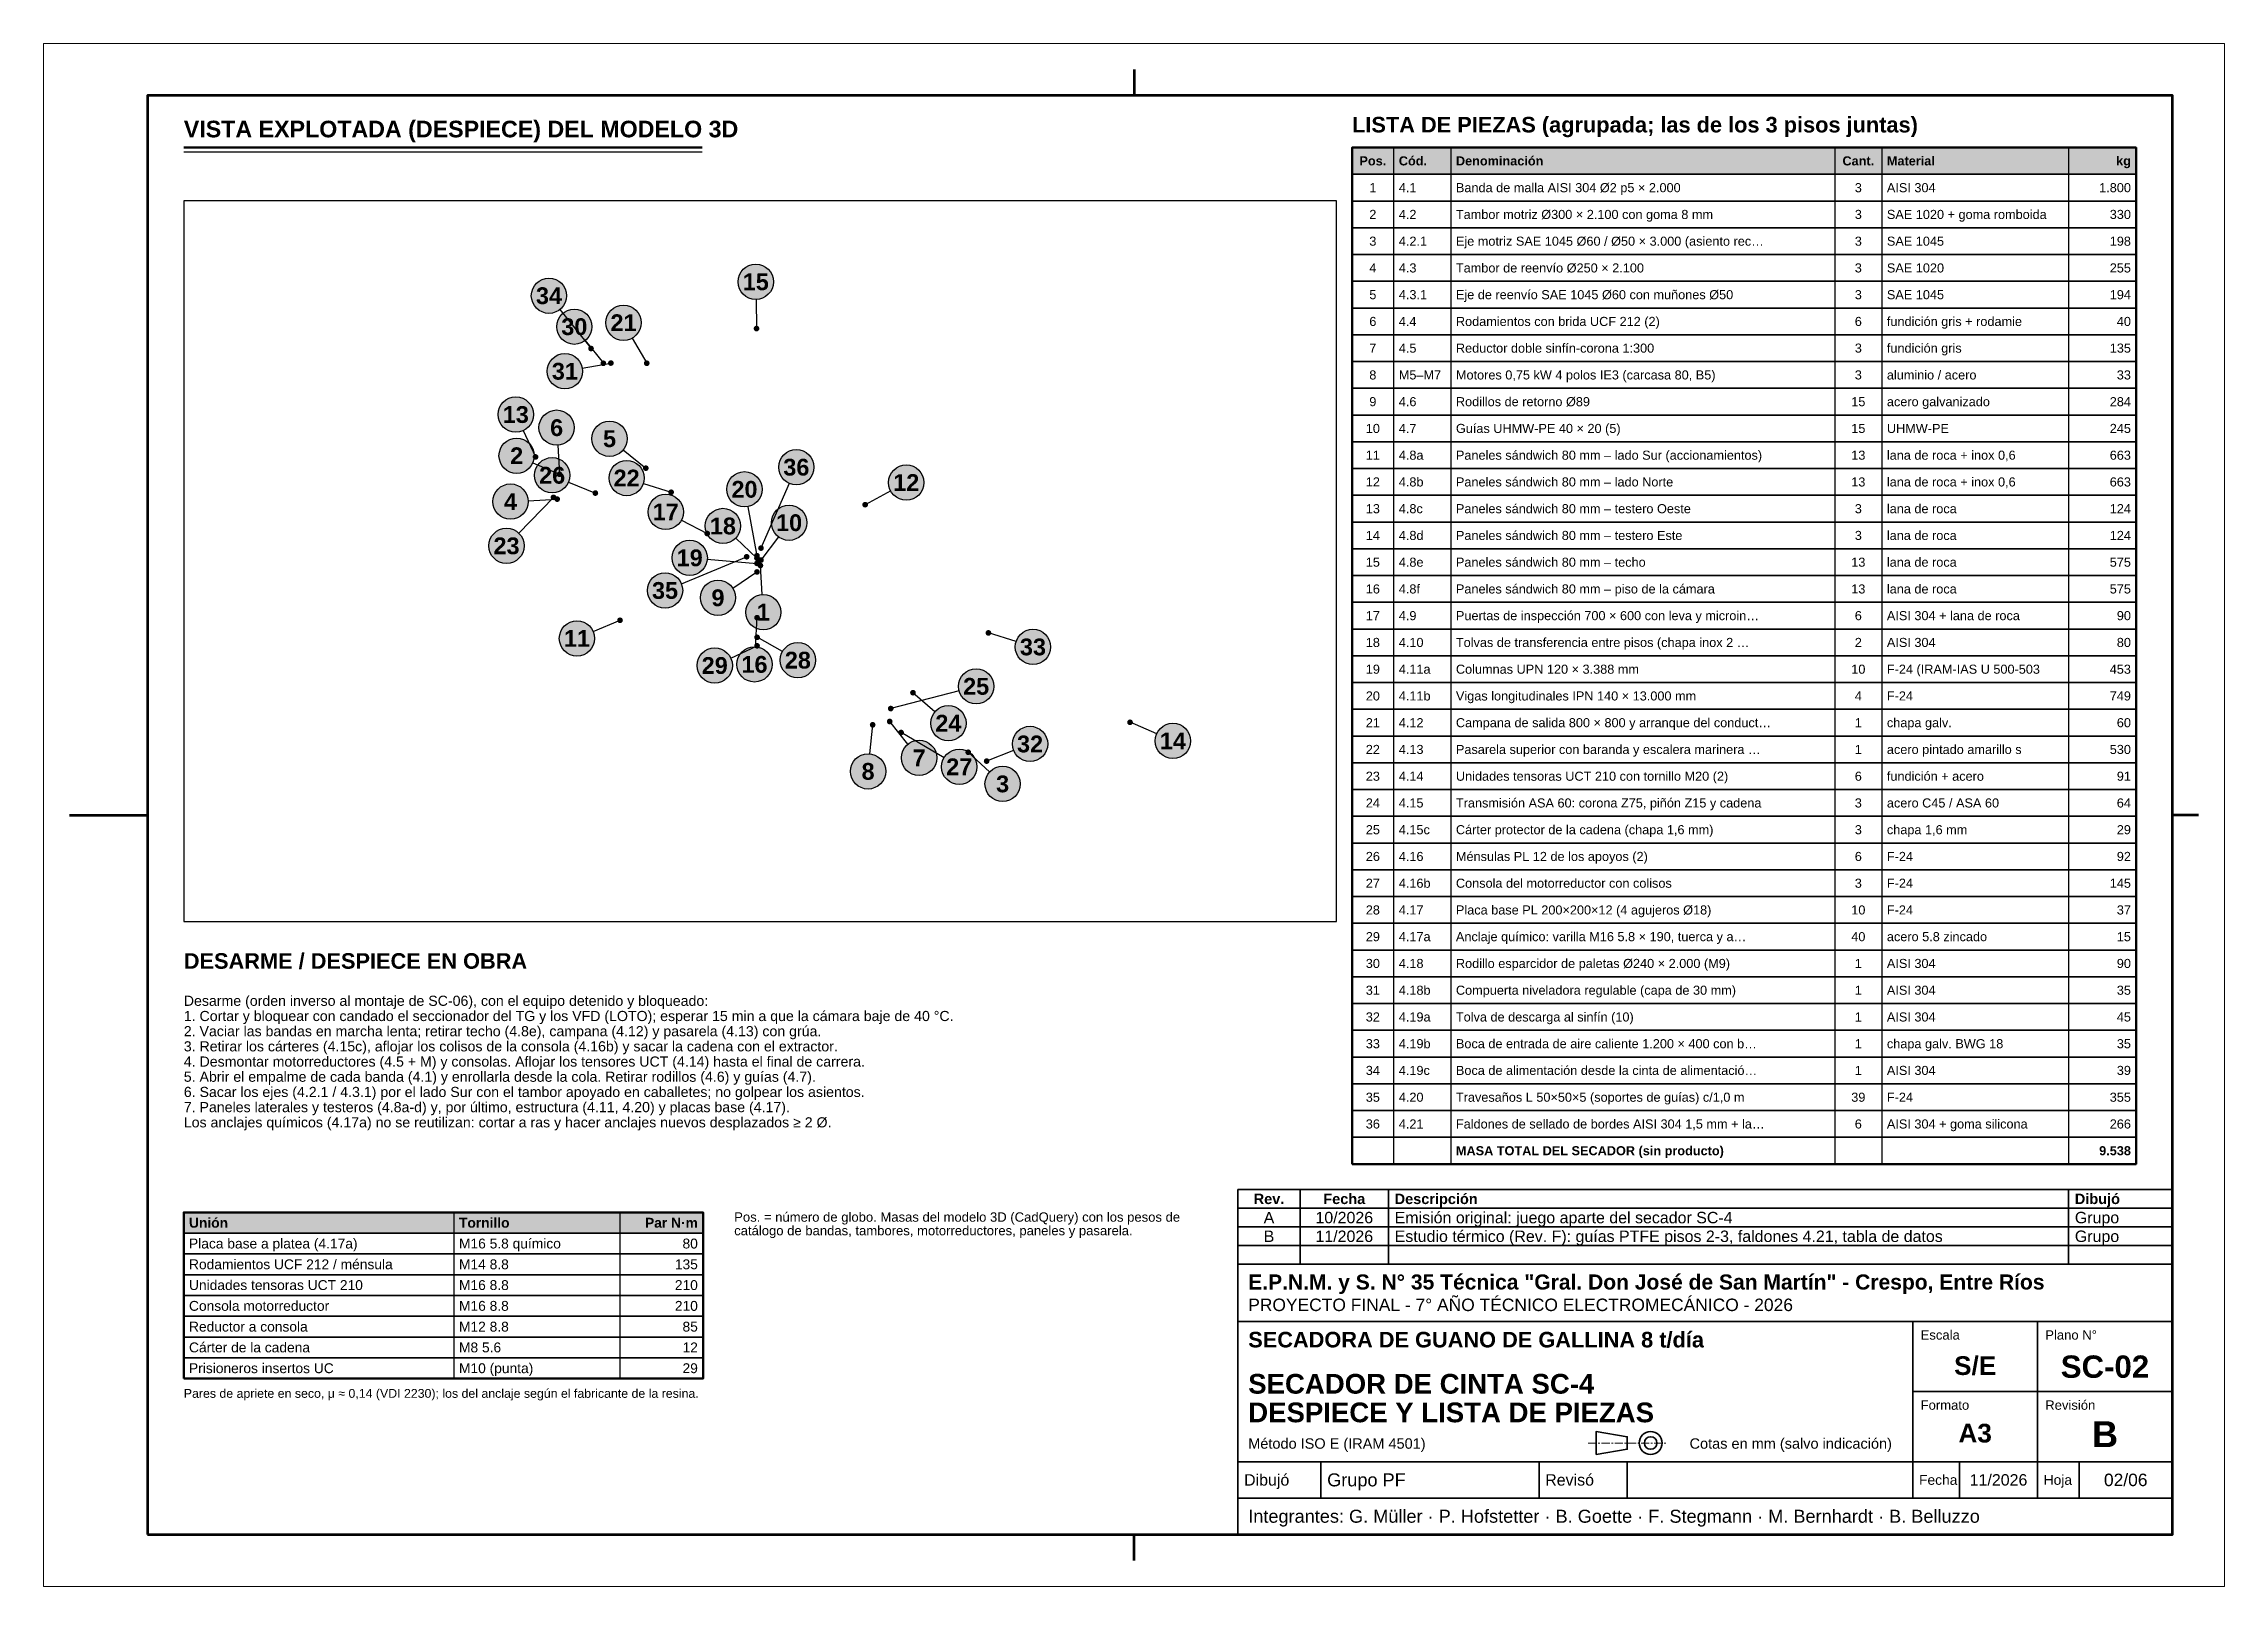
# Model space of a CAD drawing. Header units: millimetres. Extents: x 0 to 420, y 0 to 297.
import ezdxf
from ezdxf.enums import TextEntityAlignment as Align

# ---------------------------------------------------------------- set-up
doc = ezdxf.new("R2010")
doc.units = ezdxf.units.MM
doc.header["$LTSCALE"] = 0.5
doc.linetypes.add('CENTER', pattern=[5.08, 3.175, -0.635, 0.635, -0.635])
for name, color, linetype, lineweight in [('AUXILIAR', 9, 'CONTINUOUS', 13), ('CONTORNO', 7, 'CONTINUOUS', 50), ('COTAS', 7, 'CONTINUOUS', 25), ('EJES', 1, 'CENTER', 18), ('FINO', 7, 'CONTINUOUS', 25), ('HOJA', 8, 'CONTINUOUS', 13), ('RECUADRO', 7, 'CONTINUOUS', 70), ('RELLENO', 9, 'CONTINUOUS', 13), ('ROTULO', 7, 'CONTINUOUS', 35), ('TEXTO', 7, 'CONTINUOUS', 25)]:
    doc.layers.add(name, color=color, linetype=linetype, lineweight=lineweight)
doc.styles.add('NEGRITA', font='arialbd.ttf')
doc.styles.get("Standard").update_dxf_attribs({"font": 'arial.ttf'})
picture_1 = doc.add_image_def('image1.png', size_in_pixel=(2000, 1250))

msp = doc.modelspace()

# ---------------------------------------------------------------- hatches: boundary and pattern name
at = {"layer": 'COTAS'}
h = msp.add_hatch(color=7, dxfattribs=at)
edge = h.paths.add_edge_path()
edge.add_arc((137.3, 242.15), 0.55, 0, 360)
h = msp.add_hatch(color=7, dxfattribs=at)
edge = h.paths.add_edge_path()
edge.add_arc((105.43, 238.3), 0.55, 0, 360)
h = msp.add_hatch(color=7, dxfattribs=at)
edge = h.paths.add_edge_path()
edge.add_arc((107.8, 235.46), 0.55, 0, 360)
h = msp.add_hatch(color=7, dxfattribs=at)
edge = h.paths.add_edge_path()
edge.add_arc((109.25, 235.5), 0.55, 0, 360)
h = msp.add_hatch(color=7, dxfattribs=at)
edge = h.paths.add_edge_path()
edge.add_arc((116.16, 235.47), 0.55, 0, 360)
h = msp.add_hatch(color=7, dxfattribs=at)
edge = h.paths.add_edge_path()
edge.add_arc((94.74, 217.44), 0.55, 0, 360)
h = msp.add_hatch(color=7, dxfattribs=at)
edge = h.paths.add_edge_path()
edge.add_arc((99.36, 214.09), 0.55, 0, 360)
h = msp.add_hatch(color=7, dxfattribs=at)
edge = h.paths.add_edge_path()
edge.add_arc((99.36, 214.09), 0.55, 0, 360)
h = msp.add_hatch(color=7, dxfattribs=at)
edge = h.paths.add_edge_path()
edge.add_arc((115.98, 215.27), 0.55, 0, 360)
h = msp.add_hatch(color=7, dxfattribs=at)
edge = h.paths.add_edge_path()
edge.add_arc((98.2, 209.65), 0.55, 0, 360)
h = msp.add_hatch(color=7, dxfattribs=at)
edge = h.paths.add_edge_path()
edge.add_arc((106.26, 210.47), 0.55, 0, 360)
h = msp.add_hatch(color=7, dxfattribs=at)
edge = h.paths.add_edge_path()
edge.add_arc((120.86, 210.63), 0.55, 0, 360)
h = msp.add_hatch(color=7, dxfattribs=at)
edge = h.paths.add_edge_path()
edge.add_arc((98.91, 209.31), 0.55, 0, 360)
h = msp.add_hatch(color=7, dxfattribs=at)
edge = h.paths.add_edge_path()
edge.add_arc((158.22, 208.24), 0.55, 0, 360)
h = msp.add_hatch(color=7, dxfattribs=at)
edge = h.paths.add_edge_path()
edge.add_arc((127.8, 202.69), 0.55, 0, 360)
h = msp.add_hatch(color=7, dxfattribs=at)
edge = h.paths.add_edge_path()
edge.add_arc((135.4, 198.21), 0.55, 0, 360)
h = msp.add_hatch(color=7, dxfattribs=at)
edge = h.paths.add_edge_path()
edge.add_arc((137.38, 198.42), 0.55, 0, 360)
h = msp.add_hatch(color=7, dxfattribs=at)
edge = h.paths.add_edge_path()
edge.add_arc((137.38, 197.96), 0.55, 0, 360)
h = msp.add_hatch(color=7, dxfattribs=at)
edge = h.paths.add_edge_path()
edge.add_arc((137.38, 196.94), 0.55, 0, 360)
h = msp.add_hatch(color=7, dxfattribs=at)
edge = h.paths.add_edge_path()
edge.add_arc((138.16, 199.88), 0.55, 0, 360)
h = msp.add_hatch(color=7, dxfattribs=at)
edge = h.paths.add_edge_path()
edge.add_arc((138.16, 197.58), 0.55, 0, 360)
h = msp.add_hatch(color=7, dxfattribs=at)
edge = h.paths.add_edge_path()
edge.add_arc((137.39, 195.29), 0.55, 0, 360)
h = msp.add_hatch(color=7, dxfattribs=at)
edge = h.paths.add_edge_path()
edge.add_arc((138.05, 196.53), 0.55, 0, 360)
h = msp.add_hatch(color=7, dxfattribs=at)
edge = h.paths.add_edge_path()
edge.add_arc((111.01, 185.99), 0.55, 0, 360)
h = msp.add_hatch(color=7, dxfattribs=at)
edge = h.paths.add_edge_path()
edge.add_arc((137.4, 186.49), 0.55, 0, 360)
h = msp.add_hatch(color=7, dxfattribs=at)
edge = h.paths.add_edge_path()
edge.add_arc((137.41, 182.71), 0.55, 0, 360)
h = msp.add_hatch(color=7, dxfattribs=at)
edge = h.paths.add_edge_path()
edge.add_arc((137.41, 181.07), 0.55, 0, 360)
h = msp.add_hatch(color=7, dxfattribs=at)
edge = h.paths.add_edge_path()
edge.add_arc((181.96, 183.56), 0.55, 0, 360)
h = msp.add_hatch(color=7, dxfattribs=at)
edge = h.paths.add_edge_path()
edge.add_arc((167.43, 172.04), 0.55, 0, 360)
h = msp.add_hatch(color=7, dxfattribs=at)
edge = h.paths.add_edge_path()
edge.add_arc((163.15, 168.99), 0.55, 0, 360)
h = msp.add_hatch(color=7, dxfattribs=at)
edge = h.paths.add_edge_path()
edge.add_arc((159.67, 165.86), 0.55, 0, 360)
h = msp.add_hatch(color=7, dxfattribs=at)
edge = h.paths.add_edge_path()
edge.add_arc((162.95, 166.5), 0.55, 0, 360)
h = msp.add_hatch(color=7, dxfattribs=at)
edge = h.paths.add_edge_path()
edge.add_arc((165.14, 164.38), 0.55, 0, 360)
h = msp.add_hatch(color=7, dxfattribs=at)
edge = h.paths.add_edge_path()
edge.add_arc((209.24, 166.35), 0.55, 0, 360)
h = msp.add_hatch(color=7, dxfattribs=at)
edge = h.paths.add_edge_path()
edge.add_arc((178.07, 160.58), 0.55, 0, 360)
h = msp.add_hatch(color=7, dxfattribs=at)
edge = h.paths.add_edge_path()
edge.add_arc((181.62, 158.87), 0.55, 0, 360)
at = {"layer": 'RELLENO', "true_color": 0xe2e8ee}
for points in [[(252, 271.85), (403, 271.85), (403, 277), (252, 277)], [(27, 68), (127, 68), (127, 72), (27, 72)]]:
    msp.add_hatch(color=7, dxfattribs=at).paths.add_polyline_path(points)
at = {"layer": 'RELLENO', "true_color": 0xffffff}
h = msp.add_hatch(color=7, dxfattribs=at)
edge = h.paths.add_edge_path()
edge.add_arc((137.16, 251.15), 3.4, 0, 360)
h = msp.add_hatch(color=7, dxfattribs=at)
edge = h.paths.add_edge_path()
edge.add_arc((97.33, 248.47), 3.4, 0, 360)
h = msp.add_hatch(color=7, dxfattribs=at)
edge = h.paths.add_edge_path()
edge.add_arc((102.21, 242.51), 3.4, 0, 360)
h = msp.add_hatch(color=7, dxfattribs=at)
edge = h.paths.add_edge_path()
edge.add_arc((111.68, 243.27), 3.4, 0, 360)
h = msp.add_hatch(color=7, dxfattribs=at)
edge = h.paths.add_edge_path()
edge.add_arc((100.39, 233.93), 3.4, 0, 360)
h = msp.add_hatch(color=7, dxfattribs=at)
edge = h.paths.add_edge_path()
edge.add_arc((90.94, 225.6), 3.4, 0, 360)
h = msp.add_hatch(color=7, dxfattribs=at)
edge = h.paths.add_edge_path()
edge.add_arc((98.8, 223.07), 3.4, 0, 360)
h = msp.add_hatch(color=7, dxfattribs=at)
edge = h.paths.add_edge_path()
edge.add_arc((108.99, 220.94), 3.4, 0, 360)
h = msp.add_hatch(color=7, dxfattribs=at)
edge = h.paths.add_edge_path()
edge.add_arc((91.1, 217.66), 3.4, 0, 360)
h = msp.add_hatch(color=7, dxfattribs=at)
edge = h.paths.add_edge_path()
edge.add_arc((144.97, 215.46), 3.4, 0, 360)
h = msp.add_hatch(color=7, dxfattribs=at)
edge = h.paths.add_edge_path()
edge.add_arc((97.94, 213.9), 3.4, 0, 360)
h = msp.add_hatch(color=7, dxfattribs=at)
edge = h.paths.add_edge_path()
edge.add_arc((112.29, 213.37), 3.4, 0, 360)
h = msp.add_hatch(color=7, dxfattribs=at)
edge = h.paths.add_edge_path()
edge.add_arc((134.98, 211.2), 3.4, 0, 360)
h = msp.add_hatch(color=7, dxfattribs=at)
edge = h.paths.add_edge_path()
edge.add_arc((166.14, 212.5), 3.4, 0, 360)
h = msp.add_hatch(color=7, dxfattribs=at)
edge = h.paths.add_edge_path()
edge.add_arc((89.92, 208.83), 3.4, 0, 360)
h = msp.add_hatch(color=7, dxfattribs=at)
edge = h.paths.add_edge_path()
edge.add_arc((119.82, 206.85), 3.4, 0, 360)
h = msp.add_hatch(color=7, dxfattribs=at)
edge = h.paths.add_edge_path()
edge.add_arc((130.83, 204.14), 3.4, 0, 360)
h = msp.add_hatch(color=7, dxfattribs=at)
edge = h.paths.add_edge_path()
edge.add_arc((143.57, 204.77), 3.4, 0, 360)
h = msp.add_hatch(color=7, dxfattribs=at)
edge = h.paths.add_edge_path()
edge.add_arc((89.15, 200.32), 3.4, 0, 360)
h = msp.add_hatch(color=7, dxfattribs=at)
edge = h.paths.add_edge_path()
edge.add_arc((124.43, 198.01), 3.4, 0, 360)
h = msp.add_hatch(color=7, dxfattribs=at)
edge = h.paths.add_edge_path()
edge.add_arc((119.68, 191.73), 3.4, 0, 360)
h = msp.add_hatch(color=7, dxfattribs=at)
edge = h.paths.add_edge_path()
edge.add_arc((129.88, 190.32), 3.4, 0, 360)
h = msp.add_hatch(color=7, dxfattribs=at)
edge = h.paths.add_edge_path()
edge.add_arc((138.61, 187.54), 3.4, 0, 360)
h = msp.add_hatch(color=7, dxfattribs=at)
edge = h.paths.add_edge_path()
edge.add_arc((102.72, 182.49), 3.4, 0, 360)
h = msp.add_hatch(color=7, dxfattribs=at)
edge = h.paths.add_edge_path()
edge.add_arc((129.25, 177.28), 3.4, 0, 360)
h = msp.add_hatch(color=7, dxfattribs=at)
edge = h.paths.add_edge_path()
edge.add_arc((136.91, 177.5), 3.4, 0, 360)
h = msp.add_hatch(color=7, dxfattribs=at)
edge = h.paths.add_edge_path()
edge.add_arc((145.26, 178.31), 3.4, 0, 360)
h = msp.add_hatch(color=7, dxfattribs=at)
edge = h.paths.add_edge_path()
edge.add_arc((190.54, 180.86), 3.4, 0, 360)
h = msp.add_hatch(color=7, dxfattribs=at)
edge = h.paths.add_edge_path()
edge.add_arc((179.6, 173.27), 3.4, 0, 360)
h = msp.add_hatch(color=7, dxfattribs=at)
edge = h.paths.add_edge_path()
edge.add_arc((174.25, 166.17), 3.4, 0, 360)
h = msp.add_hatch(color=7, dxfattribs=at)
edge = h.paths.add_edge_path()
edge.add_arc((189.98, 162.18), 3.4, 0, 360)
h = msp.add_hatch(color=7, dxfattribs=at)
edge = h.paths.add_edge_path()
edge.add_arc((217.49, 162.76), 3.4, 0, 360)
h = msp.add_hatch(color=7, dxfattribs=at)
edge = h.paths.add_edge_path()
edge.add_arc((158.79, 156.9), 3.4, 0, 360)
h = msp.add_hatch(color=7, dxfattribs=at)
edge = h.paths.add_edge_path()
edge.add_arc((168.61, 159.5), 3.4, 0, 360)
h = msp.add_hatch(color=7, dxfattribs=at)
edge = h.paths.add_edge_path()
edge.add_arc((176.34, 157.78), 3.4, 0, 360)
h = msp.add_hatch(color=7, dxfattribs=at)
edge = h.paths.add_edge_path()
edge.add_arc((184.7, 154.49), 3.4, 0, 360)

# ---------------------------------------------------------------- linework, layer by layer
at = {"layer": 'CONTORNO'}
msp.add_line((27, 277), (126.84, 277), dxfattribs=at)
for points in [[(252, 81.3), (403, 81.3), (403, 277), (252, 277)], [(27, 40), (127, 40), (127, 72), (27, 72)]]:
    msp.add_lwpolyline(points, close=True, dxfattribs=at)
at = {"layer": 'COTAS'}
for p, q in [((99.45, 245.81), (105.43, 238.3)), ((137.21, 247.75), (137.3, 242.15)), ((104.32, 239.84), (107.8, 235.46)), ((113.37, 240.32), (116.16, 235.47)), ((103.74, 234.53), (109.25, 235.5)), ((92.37, 222.52), (94.74, 217.44)), ((99.01, 219.68), (99.36, 214.09)), ((111.63, 218.8), (115.98, 215.27)), ((94.22, 216.31), (99.36, 214.09)), ((101.09, 212.6), (106.26, 210.47)), ((115.53, 212.33), (120.86, 210.63)), ((143.61, 212.34), (138.16, 199.88)), ((163.15, 210.89), (158.22, 208.24)), ((91.52, 202.76), (98.2, 209.65)), ((93.31, 209.01), (98.91, 209.31)), ((135.61, 207.85), (137.38, 198.42)), ((122.84, 205.28), (127.8, 202.69)), ((133.31, 201.8), (137.38, 197.96)), ((141.52, 202.05), (138.16, 197.58)), ((122.83, 193.02), (135.4, 198.21)), ((127.82, 197.73), (137.38, 196.94)), ((132.72, 192.19), (137.39, 195.29)), ((138.4, 190.94), (138.05, 196.53)), ((105.85, 183.81), (111.01, 185.99)), ((137.09, 180.9), (137.4, 186.49)), ((132.33, 178.71), (137.41, 181.07)), ((142.29, 179.97), (137.41, 182.71)), ((187.3, 181.88), (181.96, 183.56)), ((176.31, 172.41), (163.15, 168.99)), ((171.67, 168.39), (167.43, 172.04)), ((159.12, 160.29), (159.67, 165.86)), ((166.47, 162.14), (162.95, 166.5)), ((173.41, 159.51), (165.14, 164.38)), ((214.38, 164.12), (209.24, 166.35)), ((182.2, 156.79), (178.07, 160.58)), ((186.82, 160.93), (181.62, 158.87))]:
    msp.add_line(p, q, dxfattribs=at)
for centre in [(137.16, 251.15), (97.33, 248.47), (102.21, 242.51), (111.68, 243.27), (100.39, 233.93), (90.94, 225.6), (98.8, 223.07), (108.99, 220.94), (91.1, 217.66), (144.97, 215.46), (97.94, 213.9), (112.29, 213.37), (134.98, 211.2), (166.14, 212.5), (89.92, 208.83), (119.82, 206.85), (130.83, 204.14), (143.57, 204.77), (89.15, 200.32), (124.43, 198.01), (119.68, 191.73), (129.88, 190.32), (138.61, 187.54), (102.72, 182.49), (129.25, 177.28), (136.91, 177.5), (145.26, 178.31), (190.54, 180.86), (179.6, 173.27), (174.25, 166.17), (189.98, 162.18), (217.49, 162.76), (158.79, 156.9), (168.61, 159.5), (176.34, 157.78), (184.7, 154.49)]:
    msp.add_circle(centre, 3.4, dxfattribs=at)
at = {"layer": 'EJES'}
msp.add_line((297.5, 27.6), (312.5, 27.6), dxfattribs=at)
at = {"layer": 'FINO'}
for p, q in [((27, 276.2), (126.84, 276.2)), ((260, 277), (260, 81.3)), ((271, 277), (271, 81.3)), ((345, 277), (345, 81.3)), ((354, 277), (354, 81.3)), ((390, 277), (390, 81.3)), ((79, 72), (79, 40)), ((111, 72), (111, 40))]:
    msp.add_line(p, q, dxfattribs=at)
for points in [[(252, 271.85), (403, 271.85), (403, 277), (252, 277)], [(252, 266.7), (403, 266.7), (403, 271.85), (252, 271.85)], [(27, 128), (249, 128), (249, 266.75), (27, 266.75)], [(252, 261.55), (403, 261.55), (403, 266.7), (252, 266.7)], [(252, 256.4), (403, 256.4), (403, 261.55), (252, 261.55)], [(252, 251.25), (403, 251.25), (403, 256.4), (252, 256.4)], [(252, 246.1), (403, 246.1), (403, 251.25), (252, 251.25)], [(252, 240.95), (403, 240.95), (403, 246.1), (252, 246.1)], [(252, 235.8), (403, 235.8), (403, 240.95), (252, 240.95)], [(252, 230.65), (403, 230.65), (403, 235.8), (252, 235.8)], [(252, 225.5), (403, 225.5), (403, 230.65), (252, 230.65)], [(252, 220.35), (403, 220.35), (403, 225.5), (252, 225.5)], [(252, 215.2), (403, 215.2), (403, 220.35), (252, 220.35)], [(252, 210.05), (403, 210.05), (403, 215.2), (252, 215.2)], [(252, 204.9), (403, 204.9), (403, 210.05), (252, 210.05)], [(252, 199.75), (403, 199.75), (403, 204.9), (252, 204.9)], [(252, 194.6), (403, 194.6), (403, 199.75), (252, 199.75)], [(252, 189.45), (403, 189.45), (403, 194.6), (252, 194.6)], [(252, 184.3), (403, 184.3), (403, 189.45), (252, 189.45)], [(252, 179.15), (403, 179.15), (403, 184.3), (252, 184.3)], [(252, 174), (403, 174), (403, 179.15), (252, 179.15)], [(252, 168.85), (403, 168.85), (403, 174), (252, 174)], [(252, 163.7), (403, 163.7), (403, 168.85), (252, 168.85)], [(252, 158.55), (403, 158.55), (403, 163.7), (252, 163.7)], [(252, 153.4), (403, 153.4), (403, 158.55), (252, 158.55)], [(252, 148.25), (403, 148.25), (403, 153.4), (252, 153.4)], [(252, 143.1), (403, 143.1), (403, 148.25), (252, 148.25)], [(252, 137.95), (403, 137.95), (403, 143.1), (252, 143.1)], [(252, 132.8), (403, 132.8), (403, 137.95), (252, 137.95)], [(252, 127.65), (403, 127.65), (403, 132.8), (252, 132.8)], [(252, 122.5), (403, 122.5), (403, 127.65), (252, 127.65)], [(252, 117.35), (403, 117.35), (403, 122.5), (252, 122.5)], [(252, 112.2), (403, 112.2), (403, 117.35), (252, 117.35)], [(252, 107.05), (403, 107.05), (403, 112.2), (252, 112.2)], [(252, 101.9), (403, 101.9), (403, 107.05), (252, 107.05)], [(252, 96.75), (403, 96.75), (403, 101.9), (252, 101.9)], [(252, 91.6), (403, 91.6), (403, 96.75), (252, 96.75)], [(252, 86.45), (403, 86.45), (403, 91.6), (252, 91.6)], [(252, 81.3), (403, 81.3), (403, 86.45), (252, 86.45)], [(27, 68), (127, 68), (127, 72), (27, 72)], [(27, 64), (127, 64), (127, 68), (27, 68)], [(27, 60), (127, 60), (127, 64), (27, 64)], [(27, 56), (127, 56), (127, 60), (27, 60)], [(27, 52), (127, 52), (127, 56), (27, 56)], [(27, 48), (127, 48), (127, 52), (27, 52)], [(27, 44), (127, 44), (127, 48), (27, 48)], [(27, 40), (127, 40), (127, 44), (27, 44)]]:
    msp.add_lwpolyline(points, close=True, dxfattribs=at)
at = {"layer": 'HOJA'}
msp.add_lwpolyline([(0, 0), (420, 0), (420, 297), (0, 297)], close=True, dxfattribs=at)
at = {"layer": 'RECUADRO'}
for p, q in [((210, 292), (210, 287)), ((5, 148.5), (20, 148.5)), ((415, 148.5), (410, 148.5)), ((210, 5), (210, 10))]:
    msp.add_line(p, q, dxfattribs=at)
msp.add_lwpolyline([(20, 10), (410, 10), (410, 287), (20, 287)], close=True, dxfattribs=at)
at = {"layer": 'ROTULO'}
for p, q in [((242, 72.8), (242, 76.4)), ((259, 72.8), (259, 76.4)), ((390, 72.8), (390, 76.4)), ((242, 69.2), (242, 72.8)), ((259, 69.2), (259, 72.8)), ((390, 69.2), (390, 72.8)), ((242, 65.6), (242, 69.2)), ((259, 65.6), (259, 69.2)), ((390, 65.6), (390, 69.2)), ((242, 62), (242, 65.6)), ((259, 62), (259, 65.6)), ((390, 62), (390, 65.6)), ((230, 62), (410, 62)), ((230, 10), (230, 62)), ((230, 51), (410, 51)), ((360, 24), (360, 51)), ((384, 24), (384, 51)), ((360, 37.5), (410, 37.5)), ((230, 24), (410, 24)), ((246, 17), (246, 24)), ((288, 17), (288, 24)), ((305, 17), (305, 24)), ((360, 17), (360, 24)), ((369, 17), (369, 24)), ((384, 17), (384, 24)), ((392, 17), (392, 24)), ((230, 17), (410, 17))]:
    msp.add_line(p, q, dxfattribs=at)
for points in [[(230, 72.8), (410, 72.8), (410, 76.4), (230, 76.4)], [(230, 69.2), (410, 69.2), (410, 72.8), (230, 72.8)], [(230, 65.6), (410, 65.6), (410, 69.2), (230, 69.2)], [(230, 62), (410, 62), (410, 65.6), (230, 65.6)], [(299, 25.4), (305, 26.4), (305, 28.8), (299, 29.8)]]:
    msp.add_lwpolyline(points, close=True, dxfattribs=at)
for radius in [2.2, 1.2]:
    msp.add_circle((309.5, 27.6), radius, dxfattribs=at)

# ---------------------------------------------------------------- texts
at = {"layer": 'COTAS', "style": 'NEGRITA'}
for s, p in [('15', (137.16, 251.15)), ('34', (97.33, 248.47)), ('30', (102.21, 242.51)), ('21', (111.68, 243.27)), ('31', (100.39, 233.93)), ('13', (90.94, 225.6)), ('6', (98.8, 223.07)), ('2', (91.1, 217.66)), ('5', (108.99, 220.94)), ('26', (97.94, 213.9)), ('22', (112.29, 213.37)), ('36', (144.97, 215.46)), ('4', (89.92, 208.83)), ('20', (134.98, 211.2)), ('12', (166.14, 212.5)), ('17', (119.82, 206.85)), ('10', (143.57, 204.77)), ('23', (89.15, 200.32)), ('18', (130.83, 204.14)), ('19', (124.43, 198.01)), ('35', (119.68, 191.73)), ('9', (129.88, 190.32)), ('1', (138.61, 187.54)), ('11', (102.72, 182.49)), ('33', (190.54, 180.86)), ('29', (129.25, 177.28)), ('16', (136.91, 177.5)), ('28', (145.26, 178.31)), ('25', (179.6, 173.27)), ('24', (174.25, 166.17)), ('32', (189.98, 162.18)), ('14', (217.49, 162.76)), ('7', (168.61, 159.5)), ('8', (158.79, 156.9)), ('27', (176.34, 157.78)), ('3', (184.7, 154.49))]:
    msp.add_text(s, height=3.23, dxfattribs=at).set_placement(p, align=Align.MIDDLE_CENTER)
at = {"layer": 'ROTULO', "style": 'NEGRITA'}
for s, height, p in [('Fecha', 2, (250.5, 74.6)), ('Rev.', 2, (236, 74.6)), ('S/E', 3.6, (372, 42.5)), ('SC-02', 4.3, (397, 42.3)), ('A3', 3.6, (372, 29.5)), ('B', 5, (397, 29.3))]:
    msp.add_text(s, height=height, dxfattribs=at).set_placement(p, align=Align.MIDDLE_CENTER)
for s, height, p in [('Descripción', 2, (260.2, 74.6)), ('Dibujó', 2, (391.2, 74.6)), ('E.P.N.M. y S. N° 35 Técnica "Gral. Don José de San Martín" - Crespo, Entre Ríos', 2.9, (232, 58.6)), ('SECADORA DE GUANO DE GALLINA 8 t/día', 3, (232, 47.5)), ('SECADOR DE CINTA SC-4', 3.8, (232, 39)), ('DESPIECE Y LISTA DE PIEZAS', 3.8, (232, 33.49))]:
    msp.add_text(s, height=height, dxfattribs=at).set_placement(p, align=Align.MIDDLE_LEFT)
at = {"layer": 'ROTULO'}
for s, height, p in [('A', 2.2, (236, 71)), ('10/2026', 2.2, (250.5, 71)), ('B', 2.2, (236, 67.4)), ('11/2026', 2.2, (250.5, 67.4)), ('11/2026', 2.2, (376.5, 20.5)), ('02/06', 2.4, (401, 20.5))]:
    msp.add_text(s, height=height, dxfattribs=at).set_placement(p, align=Align.MIDDLE_CENTER)
for s, height, p in [('Emisión original: juego aparte del secador SC-4', 2.2, (260.2, 71)), ('Grupo', 2.2, (391.2, 71)), ('Estudio térmico (Rev. F): guías PTFE pisos 2-3, faldones 4.21, tabla de datos', 2.2, (260.2, 67.4)), ('Grupo', 2.2, (391.2, 67.4)), ('PROYECTO FINAL - 7° AÑO TÉCNICO ELECTROMECÁNICO - 2026', 2.4, (232, 54.2)), ('Método ISO E (IRAM 4501)', 2, (232, 27.5)), ('Cotas en mm (salvo indicación)', 2, (317, 27.5)), ('Dibujó', 2.2, (231.2, 20.5)), ('Grupo PF', 2.5, (247.2, 20.5)), ('Revisó', 2.2, (289.2, 20.5)), ('Fecha', 1.9, (361.2, 20.5)), ('Hoja', 1.9, (385.2, 20.5)), ('Integrantes: G. Müller · P. Hofstetter · B. Goette · F. Stegmann · M. Bernhardt · B. Belluzzo', 2.5, (232, 13.5))]:
    msp.add_text(s, height=height, dxfattribs=at).set_placement(p, align=Align.MIDDLE_LEFT)
for s, p in [('Escala', (361.5, 49.3)), ('Plano N°', (385.5, 49.3)), ('Formato', (361.5, 35.8)), ('Revisión', (385.5, 35.8))]:
    msp.add_text(s, height=1.8, dxfattribs=at).set_placement(p, align=Align.TOP_LEFT)
at = {"layer": 'TEXTO', "style": 'NEGRITA'}
for s, height, p in [('VISTA EXPLOTADA (DESPIECE) DEL MODELO 3D', 3.2, (27, 278)), ('LISTA DE PIEZAS (agrupada; las de los 3 pisos juntas)', 3, (252, 279)), ('DESARME / DESPIECE EN OBRA', 3, (27, 118))]:
    msp.add_text(s, height=height, dxfattribs=at).set_placement(p, align=Align.BOTTOM_LEFT)
for s, p in [('Pos.', (256, 274.43)), ('Cant.', (349.5, 274.43))]:
    msp.add_text(s, height=1.75, dxfattribs=at).set_placement(p, align=Align.MIDDLE_CENTER)
for s, height, p in [('Cód.', 1.75, (261, 274.43)), ('Denominación', 1.75, (272, 274.43)), ('Material', 1.75, (355, 274.43)), ('MASA TOTAL DEL SECADOR (sin producto)', 1.75, (272, 83.87)), ('Unión', 1.9, (28, 70)), ('Tornillo', 1.9, (80, 70))]:
    msp.add_text(s, height=height, dxfattribs=at).set_placement(p, align=Align.MIDDLE_LEFT)
for s, height, p in [('kg', 1.75, (402, 274.43)), ('9.538', 1.75, (402, 83.87)), ('Par N·m', 1.9, (126, 70))]:
    msp.add_text(s, height=height, dxfattribs=at).set_placement(p, align=Align.MIDDLE_RIGHT)
at = {"layer": 'TEXTO'}
for s, p in [('1', (256, 269.27)), ('3', (349.5, 269.27)), ('2', (256, 264.12)), ('3', (349.5, 264.12)), ('3', (256, 258.97)), ('3', (349.5, 258.97)), ('4', (256, 253.82)), ('3', (349.5, 253.82)), ('5', (256, 248.67)), ('3', (349.5, 248.67)), ('6', (256, 243.52)), ('6', (349.5, 243.52)), ('7', (256, 238.38)), ('3', (349.5, 238.38)), ('8', (256, 233.22)), ('3', (349.5, 233.22)), ('9', (256, 228.07)), ('15', (349.5, 228.07)), ('10', (256, 222.92)), ('15', (349.5, 222.92)), ('11', (256, 217.77)), ('13', (349.5, 217.77)), ('12', (256, 212.62)), ('13', (349.5, 212.62)), ('13', (256, 207.47)), ('3', (349.5, 207.47)), ('14', (256, 202.32)), ('3', (349.5, 202.32)), ('15', (256, 197.17)), ('13', (349.5, 197.17)), ('16', (256, 192.02)), ('13', (349.5, 192.02)), ('17', (256, 186.88)), ('6', (349.5, 186.88)), ('18', (256, 181.72)), ('2', (349.5, 181.72)), ('19', (256, 176.57)), ('10', (349.5, 176.57)), ('20', (256, 171.42)), ('4', (349.5, 171.42)), ('21', (256, 166.27)), ('1', (349.5, 166.27)), ('22', (256, 161.12)), ('1', (349.5, 161.12)), ('23', (256, 155.97)), ('6', (349.5, 155.97)), ('24', (256, 150.82)), ('3', (349.5, 150.82)), ('25', (256, 145.67)), ('3', (349.5, 145.67)), ('26', (256, 140.52)), ('6', (349.5, 140.52)), ('27', (256, 135.37)), ('3', (349.5, 135.37)), ('28', (256, 130.22)), ('10', (349.5, 130.22)), ('29', (256, 125.08)), ('40', (349.5, 125.08)), ('30', (256, 119.92)), ('1', (349.5, 119.92)), ('31', (256, 114.77)), ('1', (349.5, 114.77)), ('32', (256, 109.62)), ('1', (349.5, 109.62)), ('33', (256, 104.47)), ('1', (349.5, 104.47)), ('34', (256, 99.33)), ('1', (349.5, 99.33)), ('35', (256, 94.17)), ('39', (349.5, 94.17)), ('36', (256, 89.02)), ('6', (349.5, 89.02))]:
    msp.add_text(s, height=1.75, dxfattribs=at).set_placement(p, align=Align.MIDDLE_CENTER)
for s, height, p in [('4.1', 1.75, (261, 269.27)), ('Banda de malla AISI 304 Ø2 p5 × 2.000', 1.75, (272, 269.27)), ('AISI 304', 1.75, (355, 269.27)), ('4.2', 1.75, (261, 264.12)), ('Tambor motriz Ø300 × 2.100 con goma 8 mm', 1.75, (272, 264.12)), ('SAE 1020 + goma romboida', 1.75, (355, 264.12)), ('4.2.1', 1.75, (261, 258.97)), ('Eje motriz SAE 1045 Ø60 / Ø50 × 3.000 (asiento rec…', 1.75, (272, 258.97)), ('SAE 1045', 1.75, (355, 258.97)), ('4.3', 1.75, (261, 253.82)), ('Tambor de reenvío Ø250 × 2.100', 1.75, (272, 253.82)), ('SAE 1020', 1.75, (355, 253.82)), ('4.3.1', 1.75, (261, 248.67)), ('Eje de reenvío SAE 1045 Ø60 con muñones Ø50', 1.75, (272, 248.67)), ('SAE 1045', 1.75, (355, 248.67)), ('4.4', 1.75, (261, 243.52)), ('Rodamientos con brida UCF 212 (2)', 1.75, (272, 243.52)), ('fundición gris + rodamie', 1.75, (355, 243.52)), ('4.5', 1.75, (261, 238.38)), ('Reductor doble sinfín-corona 1:300', 1.75, (272, 238.38)), ('fundición gris', 1.75, (355, 238.38)), ('M5–M7', 1.75, (261, 233.22)), ('Motores 0,75 kW 4 polos IE3 (carcasa 80, B5)', 1.75, (272, 233.22)), ('aluminio / acero', 1.75, (355, 233.22)), ('4.6', 1.75, (261, 228.07)), ('Rodillos de retorno Ø89', 1.75, (272, 228.07)), ('acero galvanizado', 1.75, (355, 228.07)), ('4.7', 1.75, (261, 222.92)), ('Guías UHMW-PE 40 × 20 (5)', 1.75, (272, 222.92)), ('UHMW-PE', 1.75, (355, 222.92)), ('4.8a', 1.75, (261, 217.77)), ('Paneles sándwich 80 mm – lado Sur (accionamientos)', 1.75, (272, 217.77)), ('lana de roca + inox 0,6 ', 1.75, (355, 217.77)), ('4.8b', 1.75, (261, 212.62)), ('Paneles sándwich 80 mm – lado Norte', 1.75, (272, 212.62)), ('lana de roca + inox 0,6 ', 1.75, (355, 212.62)), ('4.8c', 1.75, (261, 207.47)), ('Paneles sándwich 80 mm – testero Oeste', 1.75, (272, 207.47)), ('lana de roca', 1.75, (355, 207.47)), ('4.8d', 1.75, (261, 202.32)), ('Paneles sándwich 80 mm – testero Este', 1.75, (272, 202.32)), ('lana de roca', 1.75, (355, 202.32)), ('4.8e', 1.75, (261, 197.17)), ('Paneles sándwich 80 mm – techo', 1.75, (272, 197.17)), ('lana de roca', 1.75, (355, 197.17)), ('4.8f', 1.75, (261, 192.02)), ('Paneles sándwich 80 mm – piso de la cámara', 1.75, (272, 192.02)), ('lana de roca', 1.75, (355, 192.02)), ('4.9', 1.75, (261, 186.88)), ('Puertas de inspección 700 × 600 con leva y microin…', 1.75, (272, 186.88)), ('AISI 304 + lana de roca', 1.75, (355, 186.88)), ('4.10', 1.75, (261, 181.72)), ('Tolvas de transferencia entre pisos (chapa inox 2 …', 1.75, (272, 181.72)), ('AISI 304', 1.75, (355, 181.72)), ('4.11a', 1.75, (261, 176.57)), ('Columnas UPN 120 × 3.388 mm', 1.75, (272, 176.57)), ('F-24 (IRAM-IAS U 500-503', 1.75, (355, 176.57)), ('4.11b', 1.75, (261, 171.42)), ('Vigas longitudinales IPN 140 × 13.000 mm', 1.75, (272, 171.42)), ('F-24', 1.75, (355, 171.42)), ('4.12', 1.75, (261, 166.27)), ('Campana de salida 800 × 800 y arranque del conduct…', 1.75, (272, 166.27)), ('chapa galv.', 1.75, (355, 166.27)), ('4.13', 1.75, (261, 161.12)), ('Pasarela superior con baranda y escalera marinera …', 1.75, (272, 161.12)), ('acero pintado amarillo s', 1.75, (355, 161.12)), ('4.14', 1.75, (261, 155.97)), ('Unidades tensoras UCT 210 con tornillo M20 (2)', 1.75, (272, 155.97)), ('fundición + acero', 1.75, (355, 155.97)), ('4.15', 1.75, (261, 150.82)), ('Transmisión ASA 60: corona Z75, piñón Z15 y cadena', 1.75, (272, 150.82)), ('acero C45 / ASA 60', 1.75, (355, 150.82)), ('4.15c', 1.75, (261, 145.67)), ('Cárter protector de la cadena (chapa 1,6 mm)', 1.75, (272, 145.67)), ('chapa 1,6 mm', 1.75, (355, 145.67)), ('4.16', 1.75, (261, 140.52)), ('Ménsulas PL 12 de los apoyos (2)', 1.75, (272, 140.52)), ('F-24', 1.75, (355, 140.52)), ('4.16b', 1.75, (261, 135.37)), ('Consola del motorreductor con colisos', 1.75, (272, 135.37)), ('F-24', 1.75, (355, 135.37)), ('4.17', 1.75, (261, 130.22)), ('Placa base PL 200×200×12 (4 agujeros Ø18)', 1.75, (272, 130.22)), ('F-24', 1.75, (355, 130.22)), ('Anclaje químico: varilla M16 5.8 × 190, tuerca y a…', 1.75, (272, 125.08)), ('acero 5.8 zincado', 1.75, (355, 125.08)), ('4.17a', 1.75, (261, 125.08)), ('4.18', 1.75, (261, 119.92)), ('Rodillo esparcidor de paletas Ø240 × 2.000 (M9)', 1.75, (272, 119.92)), ('AISI 304', 1.75, (355, 119.92)), ('4.18b', 1.75, (261, 114.77)), ('Compuerta niveladora regulable (capa de 30 mm)', 1.75, (272, 114.77)), ('AISI 304', 1.75, (355, 114.77)), ('4.19a', 1.75, (261, 109.62)), ('Tolva de descarga al sinfín (10)', 1.75, (272, 109.62)), ('AISI 304', 1.75, (355, 109.62)), ('4.19b', 1.75, (261, 104.47)), ('Boca de entrada de aire caliente 1.200 × 400 con b…', 1.75, (272, 104.47)), ('chapa galv. BWG 18', 1.75, (355, 104.47)), ('4.19c', 1.75, (261, 99.33)), ('Boca de alimentación desde la cinta de alimentació…', 1.75, (272, 99.33)), ('AISI 304', 1.75, (355, 99.33)), ('4.20', 1.75, (261, 94.17)), ('Travesaños L 50×50×5 (soportes de guías) c/1,0 m', 1.75, (272, 94.17)), ('F-24', 1.75, (355, 94.17)), ('4.21', 1.75, (261, 89.02)), ('Faldones de sellado de bordes AISI 304 1,5 mm + la…', 1.75, (272, 89.02)), ('AISI 304 + goma silicona', 1.75, (355, 89.02)), ('Placa base a platea (4.17a)', 1.9, (28, 66)), ('Rodamientos UCF 212 / ménsula', 1.9, (28, 62)), ('M16 5.8 químico', 1.9, (80, 66)), ('Unidades tensoras UCT 210', 1.9, (28, 58)), ('M14 8.8', 1.9, (80, 62)), ('M16 8.8', 1.9, (80, 58)), ('Consola motorreductor', 1.9, (28, 54)), ('M16 8.8', 1.9, (80, 54)), ('Reductor a consola', 1.9, (28, 50)), ('M12 8.8', 1.9, (80, 50)), ('Cárter de la cadena', 1.9, (28, 46)), ('M8 5.6', 1.9, (80, 46)), ('Prisioneros insertos UC', 1.9, (28, 42)), ('M10 (punta)', 1.9, (80, 42))]:
    msp.add_text(s, height=height, dxfattribs=at).set_placement(p, align=Align.MIDDLE_LEFT)
for s, height, p in [('1.800', 1.75, (402, 269.27)), ('330', 1.75, (402, 264.12)), ('198', 1.75, (402, 258.97)), ('255', 1.75, (402, 253.82)), ('194', 1.75, (402, 248.67)), ('40', 1.75, (402, 243.52)), ('135', 1.75, (402, 238.38)), ('33', 1.75, (402, 233.22)), ('284', 1.75, (402, 228.07)), ('245', 1.75, (402, 222.92)), ('663', 1.75, (402, 217.77)), ('663', 1.75, (402, 212.62)), ('124', 1.75, (402, 207.47)), ('124', 1.75, (402, 202.32)), ('575', 1.75, (402, 197.17)), ('575', 1.75, (402, 192.02)), ('90', 1.75, (402, 186.88)), ('80', 1.75, (402, 181.72)), ('453', 1.75, (402, 176.57)), ('749', 1.75, (402, 171.42)), ('60', 1.75, (402, 166.27)), ('530', 1.75, (402, 161.12)), ('91', 1.75, (402, 155.97)), ('64', 1.75, (402, 150.82)), ('29', 1.75, (402, 145.67)), ('92', 1.75, (402, 140.52)), ('145', 1.75, (402, 135.37)), ('37', 1.75, (402, 130.22)), ('15', 1.75, (402, 125.08)), ('90', 1.75, (402, 119.92)), ('35', 1.75, (402, 114.77)), ('45', 1.75, (402, 109.62)), ('35', 1.75, (402, 104.47)), ('39', 1.75, (402, 99.33)), ('355', 1.75, (402, 94.17)), ('266', 1.75, (402, 89.02)), ('80', 1.9, (126, 66)), ('210', 1.9, (126, 58)), ('135', 1.9, (126, 62)), ('210', 1.9, (126, 54)), ('85', 1.9, (126, 50)), ('12', 1.9, (126, 46)), ('29', 1.9, (126, 42))]:
    msp.add_text(s, height=height, dxfattribs=at).set_placement(p, align=Align.MIDDLE_RIGHT)
for s, height, p in [('Desarme (orden inverso al montaje de SC-06), con el equipo detenido y bloqueado:', 1.95, (27, 113.71)), ('1. Cortar y bloquear con candado el seccionador del TG y los VFD (LOTO); esperar 15 min a que la cámara baje de 40 °C.', 1.95, (27, 110.78)), ('3. Retirar los cárteres (4.15c), aflojar los colisos de la consola (4.16b) y sacar la cadena con el extractor.', 1.95, (27, 104.94)), ('2. Vaciar las bandas en marcha lenta; retirar techo (4.8e), campana (4.12) y pasarela (4.13) con grúa.', 1.95, (27, 107.86)), ('4. Desmontar motorreductores (4.5 + M) y consolas. Aflojar los tensores UCT (4.14) hasta el final de carrera.', 1.95, (27, 102.01)), ('5. Abrir el empalme de cada banda (4.1) y enrollarla desde la cola. Retirar rodillos (4.6) y guías (4.7).', 1.95, (27, 99.09)), ('6. Sacar los ejes (4.2.1 / 4.3.1) por el lado Sur con el tambor apoyado en caballetes; no golpear los asientos.', 1.95, (27, 96.16)), ('7. Paneles laterales y testeros (4.8a-d) y, por último, estructura (4.11, 4.20) y placas base (4.17).', 1.95, (27, 93.24)), ('Los anclajes químicos (4.17a) no se reutilizan: cortar a ras y hacer anclajes nuevos desplazados ≥ 2 Ø.', 1.95, (27, 90.31)), ('Pos. = número de globo. Masas del modelo 3D (CadQuery) con los pesos de', 1.8, (133, 72)), ('catálogo de bandas, tambores, motorreductores, paneles y pasarela.', 1.8, (133, 69.39)), ('Pares de apriete en seco, μ ≈ 0,14 (VDI 2230); los del anclaje según el fabricante de la resina.', 1.7, (27, 38))]:
    msp.add_text(s, height=height, dxfattribs=at).set_placement(p, align=Align.TOP_LEFT)

# ---------------------------------------------------------------- pictures from other files: only their frames are drawn
at = {"layer": 'AUXILIAR'}
image = msp.add_image(picture_1, insert=(27, 128), size_in_units=(222, 138.75), dxfattribs=at)

doc.saveas('drawing.dxf')
